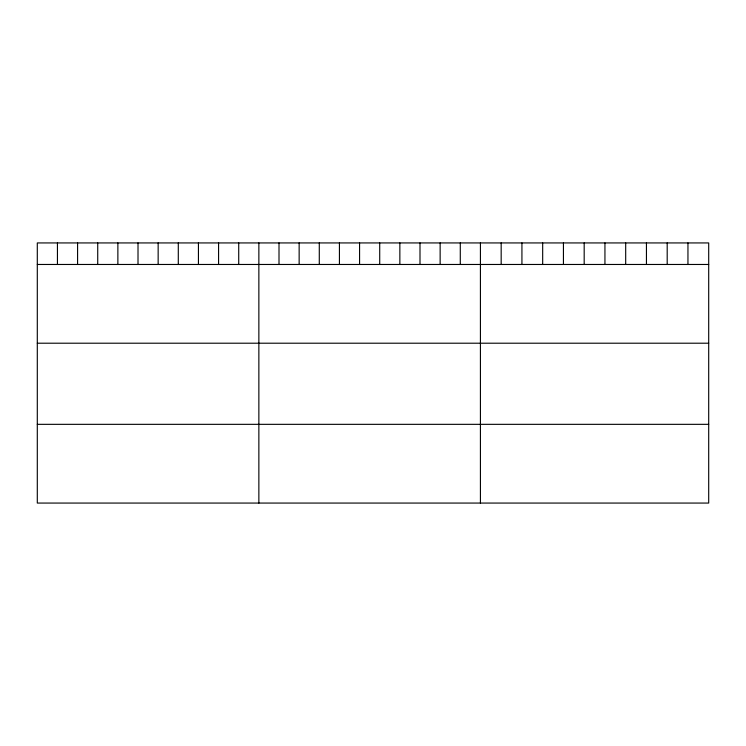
<?xml version="1.0" encoding="UTF-8"?>
<svg xmlns="http://www.w3.org/2000/svg" width="746" height="746" viewBox="0 0 746 746"><rect width="100%" height="100%" fill="white"/><g stroke="black" fill="none" stroke-linecap="round" stroke-linejoin="round"><path stroke-width="1.12" d="M708.7 264.466L708.7 503.065L37.3 503.065L37.3 242.935L708.7 242.935L708.7 264.466L37.3 264.466M37.3 343.207L708.7 343.207M37.3 424.334L708.7 424.334M687.952 242.935L687.952 264.466M667.194 242.935L667.194 264.466M646.446 242.935L646.446 264.466M625.689 242.935L625.689 264.466M604.941 242.935L604.941 264.466M584.183 242.935L584.183 264.466M563.435 242.935L563.435 264.466M542.678 242.935L542.678 264.466M521.93 242.935L521.93 264.466M501.172 242.935L501.172 264.466M480.424 242.935L480.424 503.065M460.282 242.935L460.282 264.466M440.14 242.935L440.14 264.466M419.998 242.935L419.998 264.466M399.856 242.935L399.856 264.466M379.714 242.935L379.714 264.466M359.572 242.935L359.572 264.466M339.43 242.935L339.43 264.466M319.288 242.935L319.288 264.466M299.146 242.935L299.146 264.466M279.004 242.935L279.004 264.466M258.862 242.935L258.862 503.065M238.72 242.935L238.72 264.466M218.578 242.935L218.578 264.466M198.436 242.935L198.436 264.466M178.294 242.935L178.294 264.466M158.152 242.935L158.152 264.466M138.01 242.935L138.01 264.466M117.868 242.935L117.868 264.466M97.726 242.935L97.726 264.466M77.584 242.935L77.584 264.466M57.442 242.935L57.442 264.466"/></g></svg>
